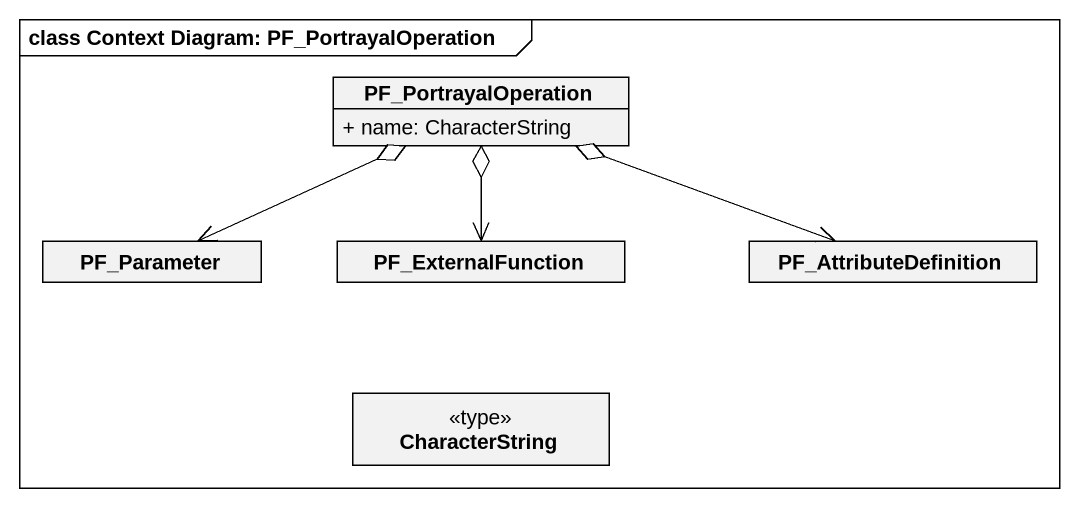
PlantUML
@startuml
mainframe class Context Diagram: PF_PortrayalOperation
hide circle
hide empty members
skinparam classAttributeIconSize 0
class PF_PortrayalOperation {
  + name: CharacterString
}
class PF_Parameter
class PF_ExternalFunction
class PF_AttributeDefinition
class CharacterString <<type>>
PF_PortrayalOperation o--> PF_ExternalFunction
PF_Parameter <-right-o PF_PortrayalOperation
PF_AttributeDefinition <-left-o PF_PortrayalOperation
@enduml
